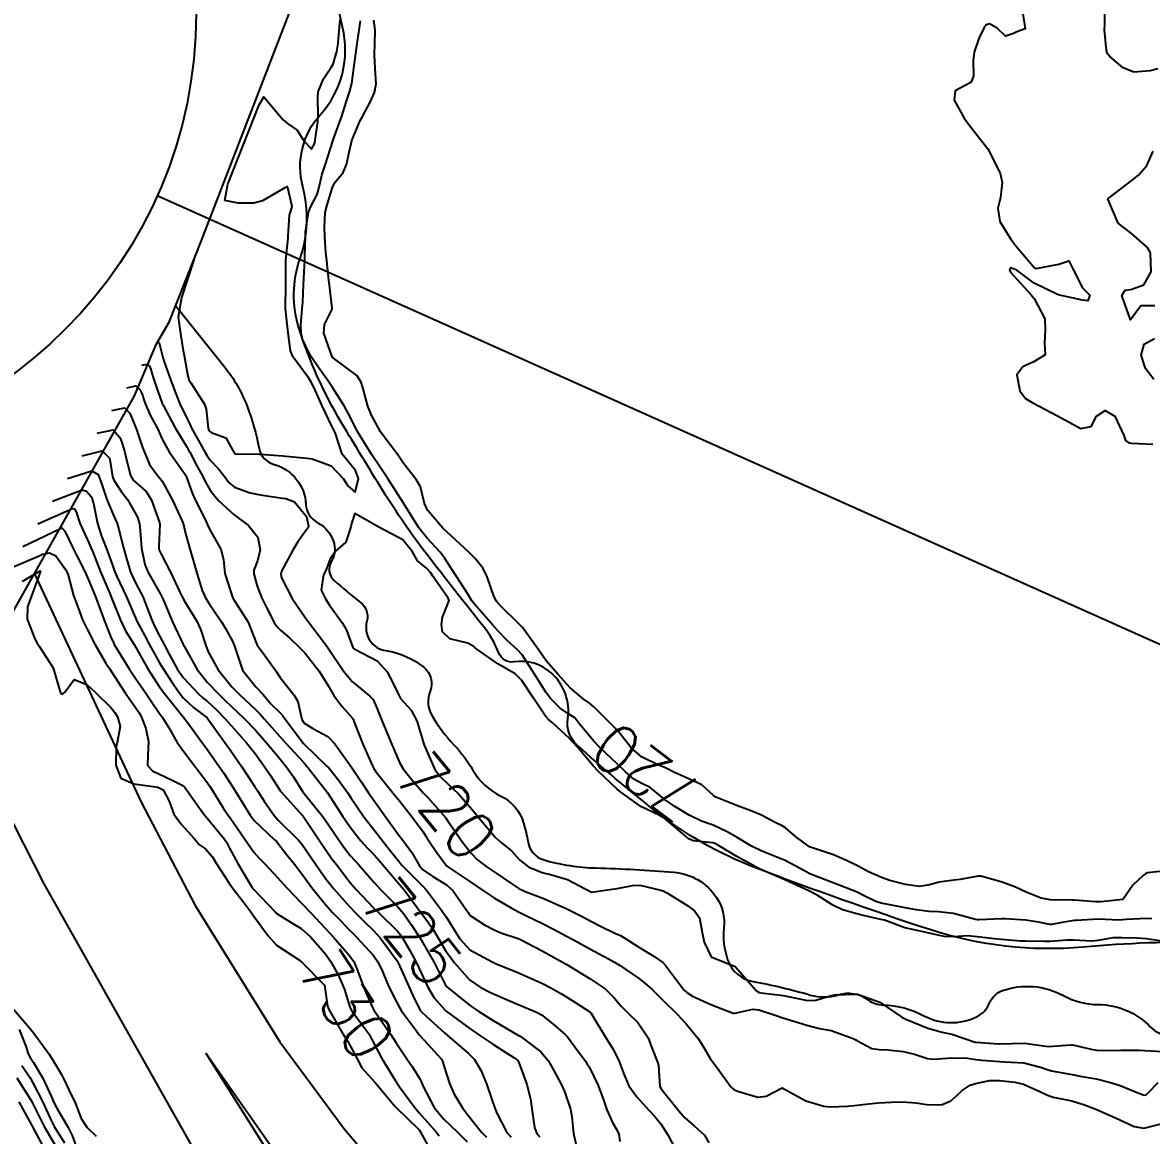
# Model space of a CAD drawing. Header units: metres. Extents: x 318500 to 325275, y 7408834 to 7428799.
# Drawn here: x 321352.9 to 321446.4, y 7415879.1 to 7415971.2 of the extents above; entities that cross this region are included whole.
import ezdxf
from ezdxf.enums import TextEntityAlignment as Align

# ---------------------------------------------------------------- set-up
doc = ezdxf.new("R2010")
doc.units = ezdxf.units.M
doc.header["$MEASUREMENT"] = 0
doc.linetypes.add('CONTINUO', pattern=[0])
for name, color, linetype in [('Area', 45, 'Continuous'), ('Cotas', 45, 'Continuous'), ('Curvas de Nivel 1m', 11, 'Continuous'), ('Curvas de Nivel 5m', 15, 'Continuous'), ('DETALHES', 45, 'Continuous'), ('Hidrografia', 140, 'Continuous'), ('TEXTO', 45, 'Continuous'), ('Vias Primárias', 230, 'Continuous')]:
    doc.layers.add(name, color=color, linetype=linetype)
doc.styles.add('Style-STANDARD', font='STANDARD.shx')

msp = doc.modelspace()

# ---------------------------------------------------------------- linework, layer by layer
at = {"layer": 'Area'}
msp.add_lwpolyline([(321314.718, 7415850.838), (321328.623, 7415880.08), (321330.357, 7415887.891), (321330.477, 7415888.914), (321330.752, 7415890.149), (321331.039, 7415896.087), (321337.275, 7415903.851), (321348.299, 7415915.768), (321362.15, 7415940.311), (321363.957, 7415944.643), (321364.999, 7415946.421), (321367.686, 7415953.19), (321376.345, 7415975.678), (321382.092, 7415989.12), (321383.786, 7415993.248), (321384.61, 7415995.021), (321393.425, 7416017.555), (321400.528, 7416033.649), (321411.274, 7416061.93)], dxfattribs=at)
at = {"layer": 'Curvas de Nivel 1m', "flags": 128}
for points, elevation in [([(321435.708, 7415971.983), (321435.907, 7415970.74), (321435.209, 7415970.466), (321434.926, 7415970.351), (321434.272, 7415970.108), (321433.585, 7415970.77), (321432.935, 7415971.136), (321432.653, 7415971.065), (321432.473, 7415970.787), (321432.053, 7415969.925), (321431.673, 7415968.799), (321431.602, 7415968.097), (321431.611, 7415966.799), (321431.403, 7415966.271), (321430.868, 7415965.994), (321430.086, 7415965.593), (321430.011, 7415964.818), (321430.835, 7415963.315), (321431.056, 7415963.031), (321431.231, 7415962.804), (321432.8, 7415960.78), (321433.833, 7415958.764), (321433.99, 7415957.989), (321433.86, 7415956.763), (321433.641, 7415955.862), (321433.81, 7415954.764), (321434.698, 7415953.299), (321435.117, 7415952.746), (321436.672, 7415950.929), (321436.805, 7415950.862), (321438.675, 7415951.234), (321439.501, 7415951.51), (321439.914, 7415950.681), (321440.649, 7415949.283), (321441.252, 7415948.664), (321441.091, 7415948.206), (321440.634, 7415948.252), (321438.64, 7415948.7), (321436.654, 7415949.658), (321435.199, 7415950.745), (321434.672, 7415950.917), (321434.607, 7415950.751), (321434.667, 7415950.56), (321436.359, 7415948.724), (321436.635, 7415948.386), (321437.531, 7415946.711), (321437.54, 7415945.772), (321437.501, 7415944.711), (321437.557, 7415943.728), (321436.566, 7415943.102), (321436.286, 7415943.002), (321435.7, 7415942.733), (321435.217, 7415942.073), (321435.46, 7415940.736), (321435.911, 7415940.116), (321436.52, 7415939.743), (321438.51, 7415938.7), (321440.494, 7415937.627), (321441.368, 7415937.785), (321441.796, 7415938.651), (321442.515, 7415939.109), (321443.311, 7415938.632), (321444.075, 7415937.035), (321444.213, 7415936.623), (321444.477, 7415936.425), (321444.692, 7415936.402), (321446.476, 7415936.332)], 721), ([(321446.892, 7415967.412), (321446.237, 7415967.253), (321444.888, 7415967.129), (321444.022, 7415967.505), (321442.907, 7415968.438), (321442.726, 7415968.652), (321442.636, 7415968.929), (321442.47, 7415970.655), (321442.495, 7415971.096), (321442.495, 7415972.655)], 721), ([(321367.07, 7415951.67), (321366.025, 7415948.472), (321365.766, 7415946.837), (321365.919, 7415945.667), (321366.176, 7415944.052), (321366.248, 7415943.663), (321366.537, 7415942.126), (321366.647, 7415941.658), (321366.794, 7415941.388), (321367.923, 7415939.639), (321368.069, 7415939.21), (321368.231, 7415937.634), (321368.289, 7415937.445), (321368.475, 7415937.275), (321369.692, 7415936.835), (321370.403, 7415935.601), (321370.421, 7415935.572), (321370.449, 7415935.549), (321370.523, 7415935.526), (321372.449, 7415935.492), (321372.538, 7415935.489), (321374.447, 7415935.353), (321374.658, 7415935.336), (321376.444, 7415935.151), (321376.857, 7415935.103), (321378.435, 7415934.512), (321379.425, 7415933.485), (321379.797, 7415932.862), (321380.409, 7415932.332), (321380.697, 7415933.466), (321380.43, 7415934.148), (321379.333, 7415935.487), (321378.779, 7415937.192), (321378.637, 7415937.498), (321378.582, 7415937.6), (321378.483, 7415937.812), (321377.68, 7415939.508), (321376.995, 7415941.043), (321376.734, 7415941.518), (321376.534, 7415941.811), (321375.28, 7415943.539), (321375.069, 7415944.046), (321374.851, 7415945.546), (321374.639, 7415947.52), (321374.634, 7415947.55), (321374.669, 7415949.52), (321374.67, 7415949.55), (321374.67, 7415949.58), (321374.66, 7415951.55), (321374.851, 7415953.384), (321374.865, 7415953.547), (321374.977, 7415955.285), (321375.046, 7415955.545), (321375.199, 7415956.018), (321374.834, 7415957.549), (321374.742, 7415957.664), (321374.668, 7415957.624), (321374.584, 7415957.552), (321372.729, 7415956.476), (321372.028, 7415956.286), (321370.727, 7415956.298), (321369.624, 7415956.511), (321369.877, 7415957.871), (321372.447, 7415964.422), (321372.843, 7415965.102), (321374.136, 7415963.56), (321374.446, 7415963.185), (321374.813, 7415962.889), (321375.607, 7415962.337), (321376.105, 7415961.53), (321376.789, 7415960.765), (321377.058, 7415961.255), (321377.108, 7415961.517), (321377.321, 7415963.009), (321377.357, 7415963.515), (321377.307, 7415965.051), (321377.345, 7415965.515), (321377.785, 7415966.592), (321378.402, 7415967.505), (321378.586, 7415967.8), (321378.893, 7415968.839), (321378.996, 7415969.499), (321379.007, 7415969.604), (321379.159, 7415971.497)], 719), ([(321447.604, 7415900.968), (321446.003, 7415900.814), (321445.855, 7415900.739), (321445.676, 7415900.595), (321444.804, 7415899.792), (321444.002, 7415898.62), (321443.97, 7415898.608), (321442.2, 7415898.406), (321441.968, 7415898.397), (321441.728, 7415898.404), (321439.969, 7415898.549), (321439.851, 7415898.554), (321437.969, 7415898.566), (321437.222, 7415898.707), (321435.977, 7415899.218), (321435.098, 7415899.619), (321433.989, 7415900.045), (321432.235, 7415900.538), (321431.996, 7415900.543), (321430.518, 7415900.268), (321429.991, 7415900.202), (321428.76, 7415900.047), (321427.985, 7415899.811), (321427.139, 7415899.686), (321425.985, 7415899.847), (321424.691, 7415900.171), (321423.993, 7415900.412), (321422.917, 7415900.896), (321422.007, 7415901.389), (321421.108, 7415901.829), (321420.02, 7415902.29), (321418.03, 7415902.96), (321416.88, 7415903.819), (321416.045, 7415904.533), (321415.761, 7415904.708), (321415.132, 7415905.004), (321414.059, 7415905.593), (321413.109, 7415905.985), (321412.07, 7415906.372), (321410.285, 7415907.067), (321410.082, 7415907.224), (321409.111, 7415908.1), (321408.095, 7415908.559), (321406.859, 7415909.112), (321406.106, 7415909.505), (321405.488, 7415909.751), (321404.119, 7415910.42), (321403.264, 7415911.163), (321402.151, 7415912.564), (321401.552, 7415913.186), (321400.174, 7415914.552), (321399.823, 7415914.852), (321399.3, 7415915.213), (321398.194, 7415916.151), (321397.218, 7415917.245), (321396.227, 7415918.374), (321395.623, 7415919.266), (321394.259, 7415921.138), (321394.19, 7415921.212), (321394.123, 7415921.282), (321392.287, 7415923.107), (321392.117, 7415923.313), (321391.883, 7415923.73), (321391.346, 7415925.325), (321391.01, 7415926.013), (321390.335, 7415926.861), (321389.863, 7415927.345), (321388.36, 7415928.72), (321387.679, 7415929.37), (321386.392, 7415930.861), (321386.158, 7415931.394), (321385.809, 7415932.794), (321385.469, 7415933.404), (321384.439, 7415934.685), (321383.933, 7415935.425), (321382.479, 7415937.383), (321382.445, 7415937.441), (321381.767, 7415938.725), (321381.459, 7415939.456), (321381.081, 7415940.902), (321380.902, 7415941.464), (321380.538, 7415942.021), (321378.626, 7415943.432), (321378.56, 7415943.48), (321378.544, 7415943.5), (321378.517, 7415943.543), (321377.808, 7415945.508), (321377.864, 7415946.234), (321378.494, 7415947.501), (321378.514, 7415947.598), (321378.282, 7415949.504), (321378.235, 7415949.913), (321378.056, 7415951.506), (321377.989, 7415952.188), (321377.904, 7415953.508), (321377.879, 7415954.332), (321377.938, 7415955.508), (321378.092, 7415956.141), (321378.512, 7415957.502), (321378.565, 7415957.679), (321378.748, 7415958.014), (321379.413, 7415958.837), (321379.699, 7415959.486), (321379.887, 7415960.38), (321380.129, 7415961.48), (321380.817, 7415963.123), (321381.009, 7415963.467), (321381.644, 7415964.652), (321382.024, 7415965.452), (321382.15, 7415966.161), (321382.056, 7415967.452), (321382.005, 7415968.567), (321382.028, 7415969.453), (321382.073, 7415970.608), (321381.962, 7415971.455)], 721), ([(321446.628, 7415947.778), (321445.465, 7415947.77), (321444.61, 7415946.62), (321443.889, 7415948.631), (321444.189, 7415949.084), (321444.648, 7415949.135), (321445.734, 7415949.523), (321446.334, 7415950.595), (321446.266, 7415952.176), (321446.032, 7415952.6), (321444.707, 7415953.764), (321443.601, 7415954.637), (321442.75, 7415956.65), (321444.766, 7415958.195), (321445.272, 7415958.612), (321445.983, 7415959.401), (321446.502, 7415960.594)], 721), ([(321446.546, 7415941.687), (321445.864, 7415942.6), (321445.488, 7415943.695), (321445.757, 7415944.602), (321446.595, 7415945.068)], 721), ([(321362.73, 7415942.86), (321363.172, 7415942.956), (321363.375, 7415942.779), (321363.476, 7415942.512), (321363.654, 7415941.934), (321363.924, 7415941.092), (321364.431, 7415939.681), (321364.451, 7415939.633), (321364.499, 7415939.547), (321365.516, 7415937.67), (321366.457, 7415936.095), (321366.622, 7415935.827), (321366.718, 7415935.656), (321367.311, 7415934.524), (321367.784, 7415933.64), (321368, 7415933.22), (321368.409, 7415932.513), (321368.782, 7415932.002), (321369.11, 7415931.619), (321370.383, 7415930.476), (321371.576, 7415929.588), (321372.355, 7415928.611), (321372.534, 7415927.577), (321372.331, 7415926.652), (321372.022, 7415925.884), (321372.013, 7415925.583), (321372.305, 7415924.561), (321372.676, 7415923.574), (321373.062, 7415922.785), (321373.706, 7415921.558), (321373.913, 7415921.211), (321374.253, 7415920.876), (321374.982, 7415920.273), (321375.751, 7415919.527), (321376.233, 7415919.025), (321377.438, 7415917.508), (321378.191, 7415916.262), (321378.642, 7415915.493), (321379.295, 7415914.607), (321380.162, 7415913.636), (321380.236, 7415913.544), (321380.27, 7415913.468), (321380.325, 7415913.3), (321381.042, 7415911.456), (321381.81, 7415909.739), (321381.961, 7415909.442), (321382.015, 7415909.357), (321382.098, 7415909.241), (321383.543, 7415907.425), (321384.07, 7415906.773), (321385.171, 7415905.403), (321386.032, 7415904.205), (321386.351, 7415903.711), (321386.564, 7415903.382), (321387.151, 7415902.513), (321388, 7415901.36), (321389.981, 7415900.049), (321391.038, 7415899.324), (321391.961, 7415898.702), (321393.341, 7415897.897), (321393.944, 7415897.572), (321394.54, 7415897.274), (321395.933, 7415896.607), (321396.835, 7415896.153), (321397.923, 7415895.558), (321398.135, 7415895.44), (321398.555, 7415895.22), (321399.909, 7415894.498), (321401.394, 7415893.689), (321401.893, 7415893.413), (321402.293, 7415893.174), (321403.874, 7415892.084), (321404.402, 7415891.676), (321405.012, 7415891.133), (321405.44, 7415890.703), (321405.858, 7415890.291), (321407.073, 7415889.108), (321407.828, 7415888.294), (321408.812, 7415887.085), (321409.211, 7415886.486), (321409.794, 7415885.483), (321409.955, 7415885.231), (321410.072, 7415885.066), (321410.977, 7415883.847), (321411.561, 7415883.043), (321411.757, 7415882.866), (321412.063, 7415882.73), (321413.748, 7415882.236), (321414.46, 7415882.299), (321415.76, 7415882.99), (321417.744, 7415881.91), (321419.216, 7415881.467), (321419.737, 7415881.425), (321421.184, 7415881.473), (321421.739, 7415881.527), (321422.956, 7415881.678), (321423.743, 7415881.762), (321424.794, 7415881.82), (321425.745, 7415881.845), (321426.835, 7415881.752), (321427.742, 7415881.611), (321428.955, 7415881.599), (321429.747, 7415881.91), (321430.221, 7415882.327), (321430.672, 7415882.791), (321431.33, 7415883.221), (321431.769, 7415883.358), (321432.939, 7415883.596), (321433.773, 7415883.598), (321435.036, 7415883.466), (321435.769, 7415883.314), (321437.109, 7415882.707), (321437.755, 7415882.38), (321438.221, 7415882.225), (321439.749, 7415881.924), (321440.803, 7415881.595), (321441.739, 7415881.224), (321443.133, 7415880.626), (321443.727, 7415880.356), (321444.922, 7415879.802), (321445.721, 7415879.665), (321447.17, 7415880.013)], 721), ([(321361.5, 7415940.98), (321362.234, 7415941.14), (321362.57, 7415940.842), (321362.761, 7415940.459), (321362.817, 7415940.321), (321362.891, 7415940.089), (321363.027, 7415939.702), (321363.459, 7415938.665), (321364, 7415937.687), (321364.165, 7415937.374), (321364.465, 7415936.676), (321365.021, 7415935.674), (321366.42, 7415933.684), (321366.428, 7415933.668), (321366.946, 7415932.193), (321367.19, 7415931.648), (321368.034, 7415929.977), (321368.181, 7415929.633), (321368.364, 7415929.232), (321369.293, 7415927.616), (321369.496, 7415926.776), (321369.616, 7415925.611), (321370.243, 7415923.648), (321370.268, 7415923.6), (321370.29, 7415923.571), (321371.538, 7415921.587), (321372.242, 7415919.817), (321372.304, 7415919.643), (321372.346, 7415919.578), (321372.804, 7415918.999), (321373.838, 7415917.556), (321374.202, 7415916.984), (321375.366, 7415915.532), (321375.653, 7415915.006), (321375.99, 7415913.523), (321376.156, 7415913.236), (321376.906, 7415912.755), (321378.139, 7415912.107), (321378.739, 7415911.491), (321380.101, 7415909.556), (321380.161, 7415909.469), (321380.947, 7415908.315), (321381.528, 7415907.448), (321382.068, 7415906.657), (321382.949, 7415905.431), (321384.028, 7415903.941), (321384.451, 7415903.414), (321385.114, 7415902.507), (321385.733, 7415901.394), (321385.996, 7415901.094), (321386.854, 7415900.51), (321387.977, 7415899.803), (321388.488, 7415899.355), (321389.77, 7415897.514), (321389.878, 7415897.341), (321389.939, 7415897.269), (321391.112, 7415896.502), (321391.928, 7415896.077), (321392.47, 7415895.847), (321393.921, 7415895.356), (321394.11, 7415895.278), (321395.906, 7415894.349), (321397.842, 7415893.279), (321397.89, 7415893.253), (321397.929, 7415893.229), (321399.873, 7415892.035), (321401.114, 7415891.187), (321401.853, 7415890.461), (321402.434, 7415889.759), (321403.046, 7415889.162), (321403.829, 7415888.4), (321404.675, 7415887.137), (321404.97, 7415886.304), (321405.457, 7415885.125), (321405.524, 7415884.861), (321405.652, 7415883.122), (321405.757, 7415882.916), (321407.213, 7415881.105), (321407.724, 7415880.504), (321408.483, 7415879.854), (321409.341, 7415879.076), (321409.701, 7415878.452)], 722), ([(321360.27, 7415939.11), (321361.297, 7415939.326), (321361.756, 7415938.883), (321361.899, 7415938.545), (321362.309, 7415937.544), (321362.47, 7415937.05), (321362.804, 7415936.054), (321362.926, 7415935.703), (321363.385, 7415934.646), (321364.078, 7415933.685), (321364.239, 7415933.504), (321364.416, 7415933.249), (321365.273, 7415931.671), (321366.083, 7415929.954), (321366.185, 7415929.662), (321366.359, 7415928.931), (321366.705, 7415927.655), (321367.086, 7415926.407), (321367.292, 7415925.645), (321367.751, 7415924.185), (321367.986, 7415923.635), (321368.283, 7415923.156), (321369.354, 7415921.614), (321369.683, 7415921.038), (321370.244, 7415919.996), (321370.429, 7415919.598), (321370.501, 7415919.332), (321371.086, 7415917.591), (321372.19, 7415916.226), (321372.793, 7415915.571), (321373.433, 7415914.821), (321374.165, 7415914.084), (321374.425, 7415913.808), (321374.612, 7415913.543), (321376.13, 7415911.52), (321378.102, 7415909.631), (321378.225, 7415909.498), (321379.07, 7415908.466), (321379.771, 7415907.475), (321380.073, 7415907.004), (321381.137, 7415905.454), (321382.033, 7415904.277), (321382.705, 7415903.433), (321383.285, 7415902.7), (321384.004, 7415901.791), (321384.16, 7415901.576), (321384.292, 7415901.416), (321385.975, 7415899.744), (321386.323, 7415899.385), (321387.478, 7415897.836), (321387.814, 7415897.362), (321387.863, 7415897.284), (321387.938, 7415897.154), (321389.073, 7415895.348), (321389.906, 7415894.431), (321391.807, 7415893.396), (321391.891, 7415893.365), (321392.025, 7415893.308), (321393.879, 7415892.539), (321395.128, 7415892.01), (321395.866, 7415891.668), (321396.66, 7415891.248), (321397.435, 7415890.816), (321397.853, 7415890.566), (321398.671, 7415890.04), (321399.841, 7415889.288), (321399.928, 7415889.199), (321400.091, 7415888.943), (321401.151, 7415887.187), (321401.794, 7415886.142), (321402.283, 7415885.172), (321402.681, 7415884.079), (321403.087, 7415883.16), (321403.746, 7415882.248), (321404.768, 7415881.134), (321405.218, 7415880.621), (321405.719, 7415880.017), (321406.314, 7415879.114), (321406.956, 7415877.842)], 723), ([(321359.04, 7415937.23), (321360.358, 7415937.509), (321360.926, 7415936.885), (321360.975, 7415936.757), (321361.118, 7415936.388), (321361.305, 7415935.727), (321361.575, 7415934.581), (321361.806, 7415933.719), (321362.03, 7415933.33), (321362.413, 7415932.998), (321363.106, 7415932.398), (321363.535, 7415931.693), (321364.218, 7415929.836), (321364.241, 7415929.682), (321364.144, 7415927.882), (321364.153, 7415927.683), (321364.188, 7415927.532), (321364.335, 7415927.213), (321365.156, 7415925.672), (321365.902, 7415924.057), (321366.095, 7415923.662), (321366.285, 7415923.324), (321367.298, 7415921.644), (321367.601, 7415920.987), (321368.033, 7415919.633), (321368.232, 7415919.12), (321369.073, 7415917.617), (321370.189, 7415916.226), (321370.837, 7415915.593), (321372.168, 7415914.348), (321372.543, 7415913.954), (321372.882, 7415913.569), (321374.139, 7415912.133), (321374.663, 7415911.542), (321376.107, 7415909.996), (321376.531, 7415909.516), (321378.08, 7415907.5), (321379.393, 7415905.48), (321380.036, 7415904.559), (321380.893, 7415903.457), (321381.426, 7415902.861), (321382.008, 7415902.266), (321382.397, 7415901.829), (321382.719, 7415901.433), (321383.979, 7415899.991), (321384.468, 7415899.413), (321385.94, 7415897.416), (321385.962, 7415897.39), (321386.793, 7415896.241), (321387.301, 7415895.369), (321387.905, 7415894.377), (321388.647, 7415893.352), (321389.869, 7415891.953), (321390.751, 7415891.327), (321391.5, 7415890.959), (321391.855, 7415890.782), (321392.891, 7415890.335), (321393.846, 7415889.927), (321395.435, 7415889.264), (321395.837, 7415889.034), (321396.773, 7415888.298), (321397.813, 7415887.422), (321397.999, 7415887.227), (321398.61, 7415886.406), (321399.48, 7415885.205), (321399.599, 7415885.024), (321399.775, 7415884.728), (321400.539, 7415883.192), (321401.005, 7415881.923), (321401.257, 7415881.185), (321401.719, 7415880.113), (321402.067, 7415879.528), (321402.25, 7415879.172), (321402.328, 7415878.543)], 724), ([(321356.58, 7415933.47), (321358.608, 7415934.121), (321359.13, 7415933.815), (321359.275, 7415933.459), (321359.484, 7415932.823), (321359.849, 7415931.746), (321360.381, 7415930.505), (321360.712, 7415929.735), (321360.85, 7415929.246), (321361.233, 7415927.727), (321361.47, 7415926.861), (321361.816, 7415925.718), (321362.304, 7415924.67), (321362.815, 7415923.702), (321363.169, 7415922.804), (321363.591, 7415921.69), (321363.803, 7415921.235), (321364.247, 7415920.388), (321364.621, 7415919.676), (321365.023, 7415918.877), (321365.694, 7415917.665), (321366.2, 7415916.963), (321367.429, 7415915.641), (321367.82, 7415915.278), (321368.174, 7415914.99), (321368.901, 7415914.352), (321369.62, 7415913.608), (321370.151, 7415913.013), (321371.408, 7415911.587), (321372.117, 7415910.707), (321372.934, 7415909.567), (321373.4, 7415908.867), (321374.083, 7415907.804), (321374.183, 7415907.65), (321374.259, 7415907.547), (321376.051, 7415905.556), (321376.081, 7415905.52), (321376.147, 7415905.42), (321377.422, 7415903.506), (321378.011, 7415902.646), (321378.489, 7415901.977), (321378.854, 7415901.487), (321379.978, 7415900.026), (321380.458, 7415899.463), (321381.947, 7415897.893), (321382.412, 7415897.435), (321383.926, 7415895.975), (321384.173, 7415895.667), (321384.337, 7415895.414), (321384.944, 7415894.365), (321385.465, 7415893.396), (321385.877, 7415892.527), (321386.395, 7415891.382), (321386.939, 7415890.462), (321387.841, 7415889.448), (321387.943, 7415889.359), (321389.819, 7415887.963), (321390.723, 7415887.326), (321391.8, 7415886.614), (321393.582, 7415885.484), (321393.781, 7415885.355), (321393.858, 7415885.279), (321393.952, 7415885.105), (321394.627, 7415883.271), (321394.925, 7415882.085), (321395.037, 7415881.267), (321395.27, 7415879.701), (321395.436, 7415879.263), (321395.697, 7415878.939)], 726), ([(321355.35, 7415931.59), (321357.79, 7415932.538), (321358.174, 7415932.42), (321358.534, 7415932.021), (321358.581, 7415931.938), (321358.641, 7415931.758), (321358.751, 7415931.4), (321359.07, 7415929.753), (321359.401, 7415928.703), (321359.793, 7415927.745), (321360.326, 7415926.292), (321360.458, 7415925.875), (321360.512, 7415925.737), (321360.684, 7415925.365), (321361.46, 7415923.722), (321362.261, 7415921.807), (321362.306, 7415921.709), (321362.983, 7415920.435), (321363.38, 7415919.693), (321364.218, 7415918.212), (321364.542, 7415917.677), (321365.206, 7415916.659), (321365.883, 7415915.663), (321366.176, 7415915.302), (321367.032, 7415914.511), (321368.16, 7415913.645), (321368.214, 7415913.574), (321369.622, 7415911.608), (321370.12, 7415910.911), (321371.038, 7415909.591), (321372.084, 7415907.989), (321372.243, 7415907.739), (321372.347, 7415907.576), (321372.886, 7415906.749), (321373.712, 7415905.555), (321374.044, 7415905.182), (321375.712, 7415903.525), (321375.858, 7415903.362), (321376.016, 7415903.148), (321377.159, 7415901.508), (321377.982, 7415900.324), (321378.634, 7415899.49), (321379.948, 7415898.027), (321380.478, 7415897.462), (321381.203, 7415896.721), (321381.926, 7415896.035), (321382.485, 7415895.434), (321383.891, 7415893.516), (321383.947, 7415893.419), (321384.001, 7415893.305), (321384.841, 7415891.405), (321385.159, 7415890.706), (321385.801, 7415889.391), (321385.839, 7415889.337), (321386.304, 7415888.912), (321387.813, 7415887.563), (321388.043, 7415887.358), (321389.787, 7415885.829), (321390.288, 7415885.332), (321390.854, 7415884.407), (321391.281, 7415883.317), (321391.741, 7415882.038), (321391.983, 7415881.306), (321392.131, 7415880.896), (321392.968, 7415879.291), (321393.318, 7415878.908)], 727), ([(321354.12, 7415929.72), (321356.997, 7415931.003), (321357.178, 7415930.969), (321357.314, 7415930.706), (321357.622, 7415929.771), (321358.346, 7415928.136), (321358.522, 7415927.758), (321358.648, 7415927.445), (321359.315, 7415925.75), (321360.083, 7415923.953), (321360.173, 7415923.741), (321360.286, 7415923.463), (321360.984, 7415921.729), (321361.389, 7415920.861), (321362.097, 7415919.712), (321362.237, 7415919.478), (321363.242, 7415917.695), (321364.189, 7415916.255), (321364.616, 7415915.676), (321366.161, 7415913.724), (321366.194, 7415913.693), (321366.227, 7415913.659), (321366.478, 7415913.333), (321367.711, 7415911.636), (321368.122, 7415911.076), (321369.156, 7415909.614), (321369.538, 7415909.052), (321370.086, 7415908.218), (321370.481, 7415907.596), (321371.14, 7415906.513), (321371.711, 7415905.583), (321372.044, 7415905.155), (321373.741, 7415903.554), (321373.89, 7415903.423), (321374.017, 7415903.279), (321374.761, 7415902.292), (321375.373, 7415901.529), (321375.988, 7415900.723), (321376.872, 7415899.511), (321377.95, 7415898.173), (321378.573, 7415897.491), (321379.248, 7415896.796), (321379.926, 7415896.1), (321380.242, 7415895.784), (321380.562, 7415895.46), (321381.898, 7415893.993), (321382.294, 7415893.436), (321382.677, 7415892.633), (321383.167, 7415891.427), (321383.847, 7415890.118), (321384.079, 7415889.653), (321384.223, 7415889.414), (321385.453, 7415887.757), (321385.718, 7415887.391), (321385.808, 7415887.277), (321387.556, 7415885.363), (321387.633, 7415885.217), (321387.774, 7415884.735), (321388.222, 7415883.355), (321388.614, 7415882.484), (321389.295, 7415881.344), (321389.722, 7415880.8), (321390.881, 7415879.322), (321391.286, 7415878.906)], 728), ([(321447.387, 7415895.109), (321445.931, 7415895.328), (321445.148, 7415895.385), (321443.932, 7415895.427), (321443.145, 7415895.415), (321441.928, 7415895.197), (321441.422, 7415895.153), (321439.929, 7415895.243), (321439.38, 7415895.226), (321437.926, 7415895.123), (321437.509, 7415895.121), (321435.926, 7415895.139), (321435.497, 7415895.156), (321433.928, 7415895.293), (321433.344, 7415895.343), (321431.931, 7415895.515), (321431.141, 7415895.578), (321429.931, 7415895.516), (321429.194, 7415895.548), (321427.935, 7415895.815), (321426.695, 7415896.092), (321425.941, 7415896.266), (321424.237, 7415896.877), (321423.951, 7415896.956), (321422.356, 7415897.306), (321421.955, 7415897.405), (321420.774, 7415897.744), (321419.962, 7415898.136), (321418.666, 7415898.953), (321417.975, 7415899.316), (321417.326, 7415899.623), (321415.988, 7415900.219), (321414.156, 7415901.018), (321414.001, 7415901.086), (321413.881, 7415901.142), (321412.017, 7415902.153), (321410.498, 7415903.063), (321410.205, 7415903.241), (321410.032, 7415903.3), (321408.397, 7415903.458), (321408.035, 7415903.613), (321406.285, 7415905.118), (321406.053, 7415905.302), (321405.637, 7415905.545), (321404.067, 7415906.315), (321402.873, 7415907.168), (321402.413, 7415907.505), (321402.086, 7415907.764), (321400.57, 7415909.195), (321400.107, 7415909.683), (321398.816, 7415911.22), (321398.141, 7415911.963), (321396.728, 7415913.251), (321396.421, 7415913.515), (321396.165, 7415913.787), (321395.165, 7415915.27), (321394.202, 7415916.75), (321393.651, 7415917.288), (321392.222, 7415918.127), (321390.483, 7415919.336), (321390.352, 7415919.449), (321390.242, 7415919.552), (321389.754, 7415919.836), (321388.248, 7415920.205), (321387.644, 7415920.76), (321387.552, 7415921.371), (321387.646, 7415921.993), (321388.19, 7415923.362), (321388.104, 7415923.552), (321386.839, 7415925.382), (321386.637, 7415925.699), (321386.327, 7415926.06), (321385.583, 7415926.652), (321385.156, 7415927.408), (321384.355, 7415928.407), (321382.37, 7415929.44), (321380.387, 7415930.571), (321380.099, 7415929.749), (321380.055, 7415929.475), (321379.641, 7415928.19), (321378.821, 7415927.493), (321378.333, 7415926.833), (321377.971, 7415925.856), (321377.789, 7415925.505), (321377.587, 7415924.221), (321377.945, 7415923.503), (321378.282, 7415922.982), (321379.35, 7415921.484), (321379.689, 7415920.913), (321380.21, 7415919.47), (321380.239, 7415919.419), (321380.341, 7415919.366), (321382.224, 7415918.374), (321383.086, 7415917.431), (321383.976, 7415915.629), (321384.07, 7415915.421), (321384.178, 7415915.262), (321385.043, 7415914.282), (321385.505, 7415913.4), (321386.13, 7415911.39), (321387.015, 7415909.376), (321387.473, 7415908.749), (321388.088, 7415908.185), (321388.966, 7415907.351), (321390.061, 7415906.089), (321390.691, 7415905.33), (321392.026, 7415903.733), (321392.536, 7415903.302), (321393.358, 7415902.635), (321394.006, 7415901.891), (321394.795, 7415901.272), (321395.993, 7415900.82), (321396.573, 7415900.669), (321397.986, 7415900.264), (321399.97, 7415899.2), (321401.705, 7415899.451), (321401.975, 7415899.494), (321403.369, 7415899.769), (321403.979, 7415899.781), (321405.713, 7415899.385), (321405.972, 7415899.279), (321406.274, 7415899.117), (321407.96, 7415898.087), (321408.52, 7415897.656), (321408.919, 7415897.085), (321409.136, 7415895.878), (321409.315, 7415895.079), (321409.902, 7415893.852), (321411.89, 7415893.04), (321413.64, 7415891.022), (321413.868, 7415890.894), (321414.027, 7415890.859), (321415.865, 7415890.652), (321416.273, 7415890.575), (321417.859, 7415890.233), (321418.547, 7415890.266), (321419.866, 7415890.658), (321420.099, 7415890.704), (321421.868, 7415890.77), (321422.015, 7415890.76), (321423.858, 7415890.084), (321425.677, 7415888.862), (321425.839, 7415888.767), (321426.002, 7415888.693), (321427.827, 7415887.945), (321429.018, 7415887.616), (321429.82, 7415887.435), (321431.765, 7415886.78), (321431.81, 7415886.771), (321433.697, 7415886.64), (321433.809, 7415886.637), (321435.791, 7415886.702), (321435.81, 7415886.702), (321435.834, 7415886.696), (321437.807, 7415886.428), (321439.698, 7415886.561), (321439.809, 7415886.56), (321441.353, 7415886.194), (321441.805, 7415886.119), (321442.35, 7415886.089), (321443.805, 7415886.122), (321445.324, 7415886.116), (321445.805, 7415886.078), (321447.252, 7415886.016)], 719), ([(321352.89, 7415927.84), (321356.063, 7415929.372), (321356.154, 7415929.372), (321356.36, 7415929.111), (321357.002, 7415927.78), (321357.457, 7415926.899), (321358.026, 7415925.764), (321358.31, 7415925.123), (321358.872, 7415923.754), (321359.245, 7415922.781), (321359.63, 7415921.746), (321360.245, 7415920.202), (321360.386, 7415919.882), (321360.46, 7415919.737), (321360.814, 7415919.148), (321361.691, 7415917.718), (321362.199, 7415916.958), (321363.07, 7415915.697), (321363.513, 7415915.029), (321364.164, 7415914.084), (321364.446, 7415913.677), (321364.944, 7415912.877), (321365.654, 7415911.665), (321366.12, 7415910.997), (321367.136, 7415909.644), (321367.551, 7415909.094), (321368.087, 7415908.369), (321368.389, 7415907.931), (321368.59, 7415907.622), (321369.514, 7415906.152), (321369.877, 7415905.603), (321370.046, 7415905.358), (321371.269, 7415903.588), (321372.009, 7415902.513), (321372.448, 7415902.017), (321372.926, 7415901.566), (321373.983, 7415900.418), (321374.777, 7415899.538), (321375.952, 7415898.331), (321376.721, 7415897.512), (321377.927, 7415896.212), (321378.278, 7415895.849), (321378.613, 7415895.49), (321379.898, 7415894.012), (321380.291, 7415893.464), (321380.615, 7415892.723), (321381.073, 7415891.452), (321381.291, 7415890.885), (321381.842, 7415889.659), (321381.967, 7415889.439), (321382.297, 7415888.972), (321383.375, 7415887.424), (321383.8, 7415886.734), (321384.684, 7415885.406), (321385.143, 7415884.769), (321385.764, 7415883.746), (321385.886, 7415883.513), (321385.933, 7415883.387), (321386.033, 7415883.108), (321386.96, 7415881.372), (321387.716, 7415880.44), (321388.863, 7415879.348), (321389.692, 7415878.524)], 729), ([(321352.833, 7415924.973), (321352.967, 7415925.013), (321354.326, 7415925.831), (321354.342, 7415925.797), (321354.318, 7415925.717), (321353.286, 7415922.841), (321353.237, 7415921.83), (321353.886, 7415920.181), (321354.065, 7415919.822), (321354.236, 7415919.584), (321355.389, 7415917.802), (321355.905, 7415916.073), (321355.975, 7415915.793), (321356.045, 7415915.658), (321356.178, 7415915.606), (321356.374, 7415915.787), (321357.149, 7415916.823), (321358.19, 7415916.403), (321358.899, 7415915.753), (321360.168, 7415914.492), (321360.512, 7415914.084), (321360.722, 7415913.732), (321360.957, 7415912.918), (321360.735, 7415911.731), (321360.618, 7415911.237), (321360.578, 7415909.733), (321361.003, 7415908.64), (321362.085, 7415908.174), (321362.499, 7415908.119), (321364.082, 7415907.908), (321364.512, 7415907.676), (321364.998, 7415906.738), (321365.387, 7415905.667), (321366.037, 7415904.825), (321367.088, 7415903.644), (321367.516, 7415903.138), (321368.012, 7415902.784), (321368.559, 7415902.175), (321368.902, 7415901.616), (321369.975, 7415899.953), (321370.23, 7415899.597), (321371.197, 7415898.342), (321371.769, 7415897.582), (321371.938, 7415897.342), (321372.673, 7415896.314), (321373.234, 7415895.56), (321373.909, 7415894.823), (321375.89, 7415893.52), (321377.86, 7415891.5), (321378.122, 7415889.775), (321378.22, 7415889.494), (321378.745, 7415888.568), (321379.392, 7415887.476), (321379.801, 7415886.839), (321380.54, 7415885.459), (321380.967, 7415884.647), (321381.763, 7415883.759), (321382.065, 7415883.437), (321383.73, 7415881.442), (321383.748, 7415881.42), (321385.702, 7415879.513), (321385.786, 7415879.389), (321386.466, 7415878.156)], 731), ([(321351.84, 7415889.84), (321353.566, 7415887.814), (321353.806, 7415887.517), (321355.076, 7415885.797), (321355.769, 7415884.649), (321356.094, 7415884.116), (321356.255, 7415883.783), (321356.699, 7415882.822), (321357.216, 7415881.768), (321357.711, 7415880.467), (321358.185, 7415879.753), (321358.951, 7415879)], 732), ([(321352.579, 7415887.828), (321353.148, 7415886.461), (321353.336, 7415885.817), (321353.486, 7415885.523), (321353.773, 7415885.099), (321354.551, 7415883.802), (321355.236, 7415882.296), (321355.46, 7415881.793), (321355.722, 7415881.272), (321356.619, 7415879.776), (321356.983, 7415879.061), (321357.438, 7415877.764)], 733), ([(321352.801, 7415884.855), (321353.489, 7415883.814), (321353.753, 7415883.36), (321354.541, 7415881.802), (321355.259, 7415880.243), (321355.48, 7415879.792), (321355.697, 7415879.45), (321356.353, 7415878.447)], 734), ([(321352.571, 7415881.827), (321353.645, 7415879.866), (321353.674, 7415879.81), (321353.682, 7415879.793), (321353.699, 7415879.757), (321354.751, 7415877.799)], 736)]:
    msp.add_lwpolyline(points, dxfattribs=dict(at, elevation=elevation))
at = {"layer": 'Curvas de Nivel 5m', "flags": 128}
for points, elevation in [([(321446.378, 7415897.008), (321445.954, 7415897.014), (321444.295, 7415896.956), (321443.953, 7415896.905), (321443.685, 7415896.89), (321441.953, 7415896.968), (321440.159, 7415896.874), (321439.952, 7415896.848), (321438.972, 7415896.685), (321438.113, 7415896.532), (321437.948, 7415896.534), (321436.988, 7415896.71), (321435.952, 7415896.883), (321434.207, 7415897.001), (321433.953, 7415897.003), (321432.091, 7415896.917), (321431.951, 7415896.916), (321431.781, 7415896.952), (321429.956, 7415897.438), (321428.707, 7415897.568), (321427.958, 7415897.593), (321426.858, 7415897.746), (321425.96, 7415897.905), (321424.686, 7415898.15), (321423.964, 7415898.306), (321423.52, 7415898.441), (321422.575, 7415898.901), (321421.974, 7415899.207), (321421.482, 7415899.413), (321419.986, 7415899.99), (321418.328, 7415900.624), (321417.997, 7415900.767), (321417.625, 7415900.966), (321416.012, 7415901.82), (321414.638, 7415902.393), (321414.024, 7415902.642), (321413.245, 7415903.028), (321412.037, 7415903.732), (321411.206, 7415904.217), (321410.047, 7415904.751), (321409.804, 7415904.83), (321409.088, 7415905.084), (321408.057, 7415905.581), (321406.887, 7415906.292), (321406.076, 7415906.86), (321405.76, 7415907.125), (321404.833, 7415907.885), (321404.091, 7415908.239), (321403.492, 7415908.558), (321402.789, 7415909.17), (321402.11, 7415909.828), (321400.669, 7415911.195), (321400.138, 7415911.736), (321398.943, 7415913.218), (321398.589, 7415913.648), (321398.167, 7415913.923), (321397.381, 7415914.45), (321396.587, 7415915.254), (321396.188, 7415915.775), (321395.252, 7415917.27), (321394.234, 7415918.873), (321393.863, 7415919.286), (321392.997, 7415920.048), (321392.255, 7415920.842), (321392.031, 7415921.087), (321391.821, 7415921.317), (321390.286, 7415923.068), (321390.085, 7415923.342), (321389.7, 7415923.944), (321388.808, 7415925.355), (321388.327, 7415926.081), (321387.829, 7415926.862), (321387.451, 7415927.373), (321386.358, 7415928.559), (321385.676, 7415929.4), (321384.4, 7415931.42), (321383.143, 7415933.433), (321382.436, 7415934.486), (321381.787, 7415935.45), (321380.628, 7415937.318), (321380.54, 7415937.469), (321380.518, 7415937.507), (321380.481, 7415937.581), (321379.848, 7415938.834), (321379.494, 7415939.485), (321378.523, 7415941.022), (321378.202, 7415941.503), (321377.375, 7415942.684), (321376.796, 7415943.518), (321376.564, 7415943.905), (321376.055, 7415945.008), (321375.94, 7415945.53), (321375.917, 7415946.203), (321376.032, 7415947.529), (321376.072, 7415948.074), (321376.135, 7415949.528), (321376.212, 7415951.083), (321376.234, 7415951.526), (321376.249, 7415951.943), (321376.286, 7415953.526), (321376.31, 7415953.912), (321376.551, 7415955.523), (321376.724, 7415955.958), (321377.252, 7415956.998), (321377.409, 7415957.513), (321377.662, 7415958.606), (321377.949, 7415959.508), (321378.158, 7415960.128), (321378.575, 7415961.502), (321378.631, 7415961.672), (321378.806, 7415962.149), (321379.295, 7415963.493), (321379.665, 7415964.66), (321379.951, 7415965.483), (321380.137, 7415966.205), (321380.311, 7415967.479), (321380.522, 7415969.101), (321380.576, 7415969.475), (321380.858, 7415971.4)], 720), ([(321363.96, 7415944.74), (321364.111, 7415944.772), (321364.178, 7415944.713), (321364.208, 7415944.613), (321364.471, 7415943.508), (321364.553, 7415943.23), (321365.122, 7415941.674), (321365.481, 7415940.704), (321365.895, 7415939.666), (321366.488, 7415938.417), (321366.74, 7415937.914), (321366.862, 7415937.654), (321367.442, 7415936.622), (321367.997, 7415935.637), (321368.157, 7415935.346), (321368.44, 7415934.964), (321369.094, 7415934.285), (321369.611, 7415933.612), (321369.951, 7415933.143), (321370.411, 7415932.749), (321371.716, 7415932.278), (321372.406, 7415932.148), (321372.907, 7415932.075), (321374.403, 7415931.859), (321374.665, 7415931.808), (321375.394, 7415931.535), (321376.382, 7415930.321), (321376.54, 7415929.518), (321376.507, 7415929.379), (321376.365, 7415929.189), (321375.655, 7415928.225), (321375.254, 7415927.536), (321374.323, 7415925.809), (321374.253, 7415925.551), (321374.315, 7415925.239), (321375.186, 7415923.537), (321376.267, 7415921.96), (321376.609, 7415921.517), (321377.734, 7415920.016), (321378.129, 7415919.501), (321378.238, 7415919.341), (321379.462, 7415917.481), (321380.197, 7415916.623), (321381.634, 7415915.448), (321381.891, 7415915.158), (321382.171, 7415914.54), (321382.622, 7415913.435), (321382.95, 7415912.63), (321383.439, 7415911.427), (321384.107, 7415909.894), (321384.39, 7415909.416), (321385.15, 7415908.463), (321386.08, 7415907.415), (321386.418, 7415907.042), (321387.906, 7415905.362), (321387.967, 7415905.28), (321388.047, 7415905.155), (321389.291, 7415903.347), (321390.011, 7415902.433), (321390.549, 7415901.875), (321391.269, 7415901.321), (321391.993, 7415900.843), (321393.382, 7415899.886), (321393.973, 7415899.512), (321394.487, 7415899.275), (321395.962, 7415898.7), (321396.898, 7415898.304), (321397.949, 7415897.821), (321399.165, 7415897.212), (321399.678, 7415896.945), (321399.936, 7415896.807), (321400.741, 7415896.383), (321401.926, 7415895.823), (321402.37, 7415895.619), (321403.134, 7415895.162), (321403.913, 7415894.664), (321405.096, 7415893.939), (321405.894, 7415893.392), (321406.144, 7415893.117), (321406.87, 7415892.12), (321407.649, 7415891.102), (321407.867, 7415890.896), (321408.35, 7415890.605), (321409.853, 7415889.907), (321411.708, 7415889.176), (321411.842, 7415889.171), (321413.348, 7415889.524), (321413.846, 7415889.452), (321415.285, 7415888.998), (321415.837, 7415888.799), (321416.114, 7415888.708), (321417.828, 7415888.182), (321418.853, 7415887.921), (321419.822, 7415887.746), (321421.647, 7415887.078), (321421.811, 7415886.99), (321421.944, 7415886.908), (321423.184, 7415886.27), (321423.803, 7415886.182), (321424.518, 7415886.157), (321425.801, 7415886.008), (321426.735, 7415885.781), (321427.796, 7415885.417), (321428.335, 7415885.362), (321429.797, 7415885.49), (321431.129, 7415885.455), (321431.796, 7415885.353), (321432.311, 7415885.288), (321433.794, 7415885.173), (321434.212, 7415885.162), (321435.793, 7415885.06), (321437.155, 7415884.706), (321437.787, 7415884.48), (321438.076, 7415884.405), (321439.781, 7415884.097), (321440.462, 7415883.978), (321441.776, 7415883.731), (321442.964, 7415883.437), (321443.768, 7415883.182), (321445.182, 7415882.599), (321445.757, 7415882.392), (321445.92, 7415882.425), (321446.086, 7415882.585), (321446.918, 7415883.428)], 720), ([(321357.81, 7415935.35), (321359.453, 7415935.757), (321360.056, 7415935.166), (321360.09, 7415935.04), (321360.324, 7415933.645), (321360.416, 7415933.336), (321361.051, 7415932.374), (321361.565, 7415931.723), (321362.378, 7415930.265), (321362.546, 7415929.707), (321362.568, 7415929.506), (321362.705, 7415927.705), (321362.985, 7415926.359), (321363.263, 7415925.696), (321364.293, 7415923.883), (321364.406, 7415923.679), (321364.509, 7415923.455), (321365.255, 7415921.67), (321366.167, 7415919.734), (321366.207, 7415919.66), (321366.239, 7415919.592), (321367.338, 7415917.643), (321368.194, 7415916.577), (321369.113, 7415915.616), (321369.658, 7415915.091), (321370.17, 7415914.6), (321371.209, 7415913.59), (321372.146, 7415912.622), (321373.076, 7415911.566), (321374.112, 7415910.333), (321374.755, 7415909.54), (321375.311, 7415908.751), (321376.08, 7415907.52), (321377.705, 7415905.503), (321378.043, 7415905.041), (321379.097, 7415903.484), (321379.479, 7415902.943), (321380.008, 7415902.251), (321380.37, 7415901.831), (321380.723, 7415901.459), (321381.979, 7415900.008), (321382.509, 7415899.435), (321383.949, 7415897.99), (321384.432, 7415897.413), (321385.053, 7415896.525), (321385.797, 7415895.392), (321385.917, 7415895.196), (321386.954, 7415893.374), (321387.863, 7415891.565), (321388.012, 7415891.358), (321389.845, 7415889.869), (321390.157, 7415889.649), (321390.664, 7415889.328), (321391.829, 7415888.586), (321393.511, 7415887.588), (321393.812, 7415887.426), (321394.071, 7415887.277), (321395.791, 7415885.976), (321396.398, 7415885.251), (321396.896, 7415884.368), (321397.502, 7415883.234), (321397.752, 7415882.688), (321398.255, 7415881.222), (321398.342, 7415880.6), (321398.479, 7415879.218), (321398.716, 7415878.24)], 725), ([(321351.66, 7415925.96), (321354.441, 7415927.164), (321354.521, 7415927.194), (321355.093, 7415927.317), (321355.609, 7415927.077), (321356.323, 7415926.113), (321356.451, 7415925.917), (321356.515, 7415925.787), (321356.637, 7415925.463), (321357.095, 7415923.778), (321357.584, 7415922.457), (321357.843, 7415921.766), (321357.973, 7415921.48), (321358.252, 7415920.94), (321358.846, 7415919.754), (321359.771, 7415918.191), (321360.061, 7415917.741), (321360.207, 7415917.516), (321361.365, 7415915.722), (321361.696, 7415915.238), (321362.169, 7415914.587), (321362.523, 7415914.064), (321362.716, 7415913.702), (321363.065, 7415912.777), (321363.292, 7415911.693), (321363.246, 7415910.56), (321363.221, 7415909.693), (321363.653, 7415909.244), (321364.094, 7415909.035), (321365.307, 7415908.449), (321366.084, 7415908.072), (321366.306, 7415907.88), (321366.47, 7415907.654), (321367.519, 7415906.177), (321367.918, 7415905.632), (321368.048, 7415905.466), (321369.583, 7415903.607), (321369.759, 7415903.346), (321370.013, 7415902.866), (321370.697, 7415901.593), (321371.741, 7415899.815), (321371.892, 7415899.581), (321371.969, 7415899.488), (321373.811, 7415897.552), (321373.869, 7415897.481), (321373.939, 7415897.416), (321375.101, 7415896.702), (321375.927, 7415896.2), (321376.7, 7415895.512), (321377.9, 7415894.143), (321378.376, 7415893.493), (321378.991, 7415892.365), (321379.397, 7415891.477), (321379.519, 7415891.138), (321379.846, 7415890.049), (321379.99, 7415889.616), (321380.067, 7415889.467), (321380.837, 7415888.443), (321381.559, 7415887.444), (321381.804, 7415887.014), (321382.613, 7415885.432), (321383.762, 7415883.572), (321383.823, 7415883.481), (321383.867, 7415883.418), (321384.079, 7415883.091), (321385.328, 7415881.396), (321385.723, 7415880.937), (321387.085, 7415879.369), (321387.36, 7415879.028)], 730), ([(321352.381, 7415883.831), (321353.52, 7415882.027), (321353.654, 7415881.811), (321353.728, 7415881.669), (321354.653, 7415879.8), (321355.683, 7415878.047)], 735)]:
    msp.add_lwpolyline(points, dxfattribs=dict(at, elevation=elevation))
at = {"layer": 'DETALHES'}
msp.add_circle((321330.241, 7415972.002), 37, dxfattribs=at)
at = {"layer": 'Hidrografia'}
for points in [[(321462.344, 7415894.422, 0.049577), (321440.696, 7415894.653, -0.101444), (321428.008, 7415896.104, -0.012371), (321413.55, 7415901.23, -0.076036), (321405.208, 7415905.976, -0.016028), (321398.788, 7415911.396, -0.25263), (321398.018, 7415913.554, 0.254378), (321396.642, 7415917.371, 0.22156), (321393.586, 7415918.285, -0.351948), (321392.287, 7415919.048, 0.078694), (321391.064, 7415921.186, -0.005583), (321386.322, 7415927.224, -0.025017), (321382.725, 7415932.431, -0.004061), (321379.285, 7415938.089, -0.057108), (321375.769, 7415945.875, -0.163142), (321375.847, 7415951.691, 0.150266), (321376.076, 7415957.646, -0.254354), (321377.528, 7415963.622, 0.249373), (321379.363, 7415970.875, -0.09039), (321378.98, 7415977.16, -0.207423)], [(321365.545, 7415947.796), (321369.622, 7415942.692, -0.078638), (321371.455, 7415939.47, -0.041364), (321372.45, 7415935.975, 0.284373), (321373.702, 7415934.629, -0.325877), (321376.334, 7415931.327, 0.264817), (321377.268, 7415929.839, -0.153899), (321378.488, 7415928.589, -0.255084), (321378.424, 7415926.569, 0.353372), (321378.648, 7415925.062, 0.022546), (321380.863, 7415923.203, -0.30748), (321381.379, 7415921.65, 0.451969), (321382.952, 7415919.214, -0.133017), (321386.098, 7415917.835, -0.32981), (321386.614, 7415915.866, 0.233595), (321386.774, 7415913.814, 0.055022), (321388.579, 7415911.424, -0.056953), (321390.151, 7415909.325, 0.147456), (321392.466, 7415907.173, -0.209315), (321394.362, 7415904.932, -0.031206), (321394.725, 7415903.363, 0.289855), (321396.053, 7415901.875, 0.062503), (321400.362, 7415901.212, -0.013208), (321406.792, 7415900.862, -0.230111), (321410.336, 7415898.77, -0.174815), (321410.949, 7415896.256, 0.111007), (321411.253, 7415893.607, 0.270496), (321413.358, 7415891.808, -0.026444), (321418.104, 7415890.688, 0.147721), (321420.412, 7415890.708, -0.239908), (321422.902, 7415890.284, 0.155584), (321424.137, 7415889.859, -0.118007), (321427.517, 7415888.969, 0.24075), (321431.876, 7415888.883, 0.185674), (321432.952, 7415890.037, -0.214182), (321434.005, 7415891.048, -0.214767), (321439.056, 7415890.643, 0.125926), (321441.944, 7415889.898, -0.203969), (321446.26, 7415888.05, 0.224942), (321448.045, 7415887.37, -0.002258)]]:
    msp.add_lwpolyline(points, format="xyb", dxfattribs=at)
at = {"layer": 'TEXTO', "linetype": 'CONTINUO'}
msp.add_polyline3d([(321572.642, 7415863.496, 0), (321364.012, 7415956.885, 0)], dxfattribs=at)
at = {"layer": 'Vias Primárias'}
for points in [[(321353.843, 7415925.592), (321362.687, 7415906.656), (321367.153, 7415898.116), (321374.168, 7415886.81), (321379.539, 7415879.57), (321387.222, 7415870.481), (321390.497, 7415866.872), (321395.578, 7415861.742), (321400.289, 7415857.355), (321403.092, 7415854.973), (321405.678, 7415853.205), (321408.369, 7415851.896), (321416.73, 7415847.555), (321455.684, 7415828.198)], [(321370.333, 7415872.088), (321366.083, 7415879.635), (321359.893, 7415890.601), (321354.658, 7415899.886), (321347.186, 7415914.564)]]:
    msp.add_lwpolyline(points, dxfattribs=at)
msp.add_lwpolyline([(321402.695, 7415822.996), (321399.514, 7415831.56), (321396.06, 7415839.152), (321388.758, 7415852.737), (321376.517, 7415872.422), (321368.064, 7415885.852), (321374.918, 7415876.071), (321380.756, 7415868.643), (321387.643, 7415860.713), (321392.588, 7415855.597), (321403.785, 7415845.998), (321418.075, 7415835.259), (321415.532, 7415835.117, 0.07093), (321411.883, 7415834.388, 0.117597), (321408.547, 7415832.236, 0.048056), (321405.695, 7415828.62, 0.043299), (321403.331, 7415824.134, -0.055313)], format="xyb", close=True, dxfattribs=at)

# ---------------------------------------------------------------- texts
at = {"layer": 'Cotas', "style": 'Style-STANDARD'}
for s, rotation, p in [('720', 143.01058, (321404.535, 7415909.133, 720)), ('720', 308.9419, (321387.973, 7415906.329, 720)), ('725', 308.70313, (321385.111, 7415895.895, 725)), ('730', 302.81407, (321379.709, 7415889.867, 730))]:
    msp.add_text(s, height=4, rotation=rotation, dxfattribs=at).set_placement(p, align=Align.MIDDLE_CENTER)

doc.saveas('drawing.dxf')
